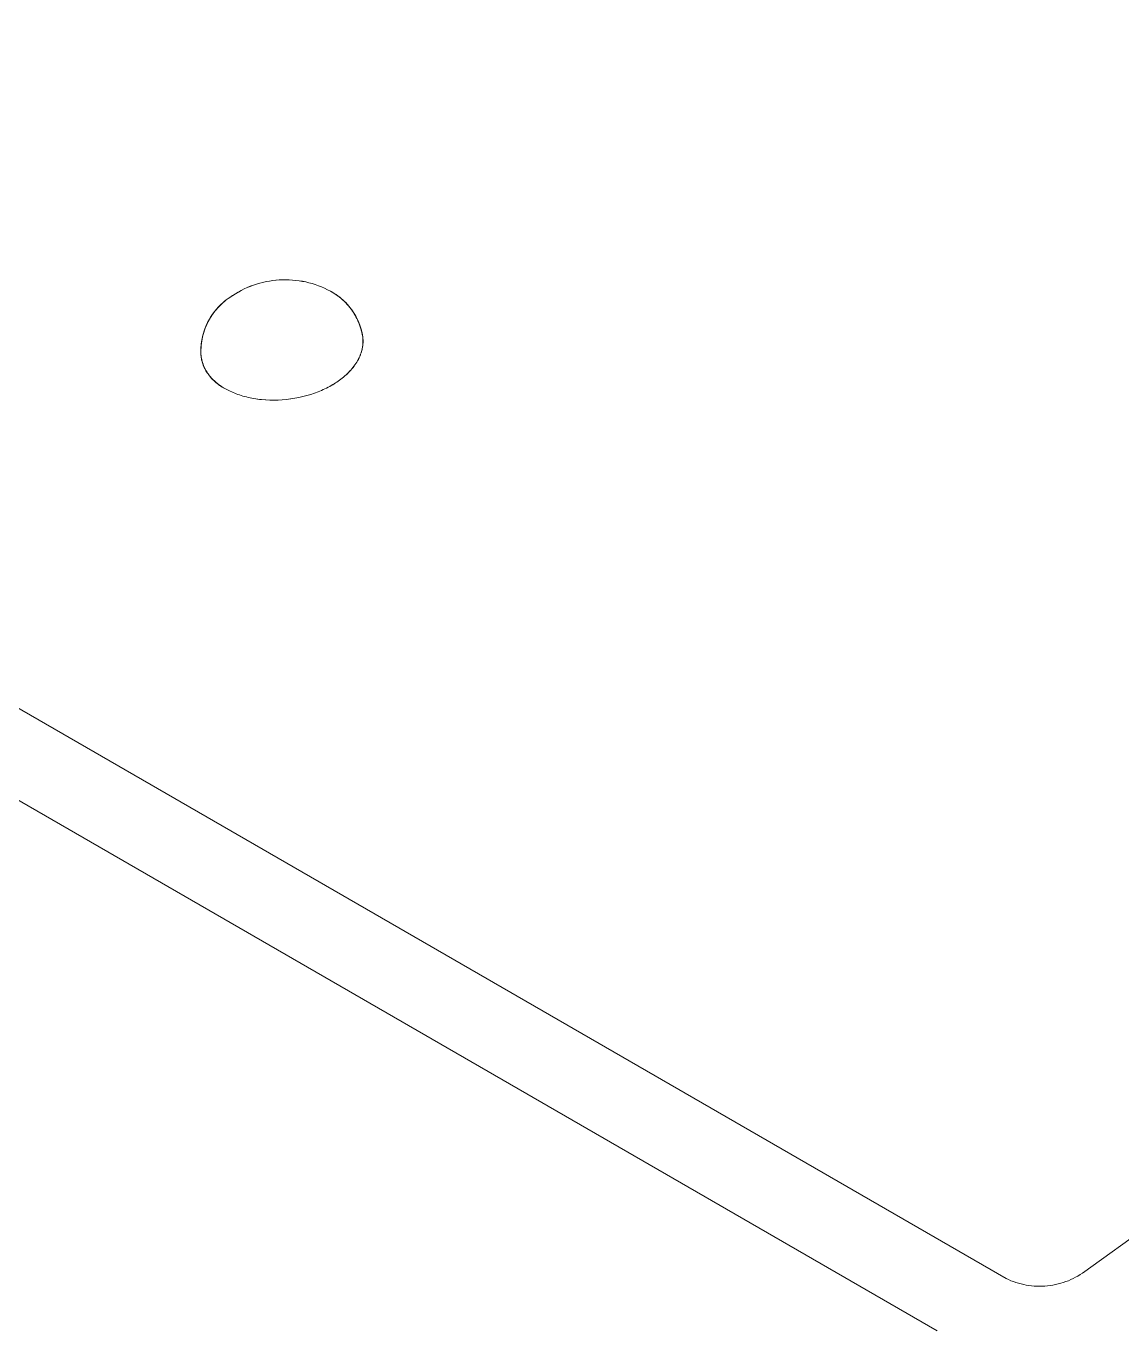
# Model space of a CAD drawing. Header units: millimetres. Extents: x -75 to 3710, y -20 to 2482.
# Drawn here: x 3470.1 to 3549.9, y 860.6 to 955.5 of the extents above; entities that cross this region are included whole.
import ezdxf

# ---------------------------------------------------------------- set-up
doc = ezdxf.new("R2010")
doc.units = ezdxf.units.MM
doc.layers.add('ZANO_R', color=7, linetype='Continuous', lineweight=0)

msp = doc.modelspace()

# ---------------------------------------------------------------- linework, layer by layer
at = {"layer": 'ZANO_R'}
for p, q in [((2546.639, 1438.742), (3541.443, 864.391)), ((3374.371, 954.144), (3536.431, 860.578)), ((3485.766, 936.303), (3485.982, 936.41)), ((3485.766, 936.303), (3485.982, 936.41)), ((3485.766, 936.303), (3485.982, 936.41)), ((3485.766, 936.303), (3485.982, 936.41)), ((3485.77, 936.301), (3485.986, 936.409)), ((3485.77, 936.301), (3485.986, 936.409)), ((3485.982, 936.41), (3486.202, 936.51)), ((3485.982, 936.41), (3486.202, 936.51)), ((3485.982, 936.41), (3486.202, 936.51)), ((3485.982, 936.41), (3486.202, 936.51)), ((3485.986, 936.409), (3486.206, 936.509)), ((3485.986, 936.409), (3486.206, 936.509)), ((3486.202, 936.51), (3486.425, 936.602)), ((3486.202, 936.51), (3486.425, 936.602)), ((3486.202, 936.51), (3486.425, 936.602)), ((3486.202, 936.51), (3486.425, 936.602)), ((3486.206, 936.509), (3486.429, 936.601)), ((3486.206, 936.509), (3486.429, 936.601)), ((3486.425, 936.602), (3486.651, 936.686)), ((3486.425, 936.602), (3486.651, 936.686)), ((3486.425, 936.602), (3486.651, 936.686)), ((3486.425, 936.602), (3486.651, 936.686)), ((3486.429, 936.601), (3486.656, 936.685)), ((3486.429, 936.601), (3486.656, 936.685)), ((3486.651, 936.686), (3486.88, 936.763)), ((3486.651, 936.686), (3486.88, 936.763)), ((3486.651, 936.686), (3486.88, 936.763)), ((3486.651, 936.686), (3486.88, 936.763)), ((3486.656, 936.685), (3486.885, 936.761)), ((3486.656, 936.685), (3486.885, 936.761)), ((3486.88, 936.763), (3487.112, 936.831)), ((3486.88, 936.763), (3487.112, 936.831)), ((3486.88, 936.763), (3487.112, 936.831)), ((3486.88, 936.763), (3487.112, 936.831)), ((3486.885, 936.761), (3487.116, 936.83)), ((3486.885, 936.761), (3487.116, 936.83)), ((3487.112, 936.831), (3487.346, 936.891)), ((3487.112, 936.831), (3487.346, 936.891)), ((3487.112, 936.831), (3487.346, 936.891)), ((3487.112, 936.831), (3487.346, 936.891)), ((3487.116, 936.83), (3487.35, 936.89)), ((3487.116, 936.83), (3487.35, 936.89)), ((3487.346, 936.891), (3487.581, 936.943)), ((3487.346, 936.891), (3487.581, 936.943)), ((3487.346, 936.891), (3487.581, 936.943)), ((3487.346, 936.891), (3487.581, 936.943)), ((3487.35, 936.89), (3487.586, 936.942)), ((3487.35, 936.89), (3487.586, 936.942)), ((3487.581, 936.943), (3487.819, 936.987)), ((3487.581, 936.943), (3487.819, 936.987)), ((3487.581, 936.943), (3487.819, 936.987)), ((3487.581, 936.943), (3487.819, 936.987)), ((3487.586, 936.942), (3487.823, 936.986)), ((3487.586, 936.942), (3487.823, 936.986)), ((3487.819, 936.987), (3488.058, 937.023)), ((3487.819, 936.987), (3488.058, 937.023)), ((3487.819, 936.987), (3488.058, 937.023)), ((3487.819, 936.987), (3488.058, 937.023)), ((3487.823, 936.986), (3488.062, 937.021)), ((3487.823, 936.986), (3488.062, 937.021)), ((3488.058, 937.023), (3488.298, 937.05)), ((3488.058, 937.023), (3488.298, 937.05)), ((3488.058, 937.023), (3488.298, 937.05)), ((3488.058, 937.023), (3488.298, 937.05)), ((3488.062, 937.021), (3488.302, 937.049)), ((3488.062, 937.021), (3488.302, 937.049)), ((3488.298, 937.05), (3488.538, 937.069)), ((3488.298, 937.05), (3488.538, 937.069)), ((3488.298, 937.05), (3488.538, 937.069)), ((3488.298, 937.05), (3488.538, 937.069)), ((3488.302, 937.049), (3488.543, 937.068)), ((3488.302, 937.049), (3488.543, 937.068)), ((3488.538, 937.069), (3488.779, 937.079)), ((3488.538, 937.069), (3488.779, 937.079)), ((3488.538, 937.069), (3488.779, 937.079)), ((3488.538, 937.069), (3488.779, 937.079)), ((3488.543, 937.068), (3488.784, 937.078)), ((3488.543, 937.068), (3488.784, 937.078)), ((3488.779, 937.079), (3489.021, 937.082)), ((3488.779, 937.079), (3489.021, 937.082)), ((3488.779, 937.079), (3489.021, 937.082)), ((3488.779, 937.079), (3489.021, 937.082)), ((3488.784, 937.078), (3489.025, 937.08)), ((3488.784, 937.078), (3489.025, 937.08)), ((3489.021, 937.082), (3489.262, 937.075)), ((3489.021, 937.082), (3489.262, 937.075)), ((3489.021, 937.082), (3489.262, 937.075)), ((3489.021, 937.082), (3489.262, 937.075)), ((3489.025, 937.08), (3489.267, 937.074)), ((3489.025, 937.08), (3489.267, 937.074)), ((3489.262, 937.075), (3489.503, 937.061)), ((3489.262, 937.075), (3489.503, 937.061)), ((3489.262, 937.075), (3489.503, 937.061)), ((3489.262, 937.075), (3489.503, 937.061)), ((3489.267, 937.074), (3489.508, 937.059)), ((3489.267, 937.074), (3489.508, 937.059)), ((3489.503, 937.061), (3489.743, 937.037)), ((3489.503, 937.061), (3489.743, 937.037)), ((3489.503, 937.061), (3489.743, 937.037)), ((3489.503, 937.061), (3489.743, 937.037)), ((3489.508, 937.059), (3489.748, 937.036)), ((3489.508, 937.059), (3489.748, 937.036)), ((3489.743, 937.037), (3489.983, 937.006)), ((3489.743, 937.037), (3489.983, 937.006)), ((3489.743, 937.037), (3489.983, 937.006)), ((3489.743, 937.037), (3489.983, 937.006)), ((3489.748, 937.036), (3489.987, 937.005)), ((3489.748, 937.036), (3489.987, 937.005)), ((3489.983, 937.006), (3490.221, 936.966)), ((3489.983, 937.006), (3490.221, 936.966)), ((3489.983, 937.006), (3490.221, 936.966)), ((3489.983, 937.006), (3490.221, 936.966)), ((3489.987, 937.005), (3490.225, 936.965)), ((3489.987, 937.005), (3490.225, 936.965)), ((3490.221, 936.966), (3490.458, 936.918)), ((3490.221, 936.966), (3490.458, 936.918)), ((3490.221, 936.966), (3490.458, 936.918)), ((3490.221, 936.966), (3490.458, 936.918)), ((3490.225, 936.965), (3490.462, 936.917)), ((3490.225, 936.965), (3490.462, 936.917)), ((3490.458, 936.918), (3490.692, 936.862)), ((3490.458, 936.918), (3490.692, 936.862)), ((3490.458, 936.918), (3490.692, 936.862)), ((3490.458, 936.918), (3490.692, 936.862)), ((3490.462, 936.917), (3490.697, 936.861)), ((3490.462, 936.917), (3490.697, 936.861)), ((3490.692, 936.862), (3490.925, 936.798)), ((3490.692, 936.862), (3490.925, 936.798)), ((3490.692, 936.862), (3490.925, 936.798)), ((3490.692, 936.862), (3490.925, 936.798)), ((3490.697, 936.861), (3490.93, 936.797)), ((3490.697, 936.861), (3490.93, 936.797)), ((3490.925, 936.798), (3491.155, 936.726)), ((3490.925, 936.798), (3491.155, 936.726)), ((3490.925, 936.798), (3491.155, 936.726)), ((3490.925, 936.798), (3491.155, 936.726)), ((3490.93, 936.797), (3491.16, 936.724)), ((3490.93, 936.797), (3491.16, 936.724)), ((3491.155, 936.726), (3491.383, 936.645)), ((3491.155, 936.726), (3491.383, 936.645)), ((3491.155, 936.726), (3491.383, 936.645)), ((3491.155, 936.726), (3491.383, 936.645)), ((3491.16, 936.724), (3491.388, 936.644)), ((3491.16, 936.724), (3491.388, 936.644)), ((3491.383, 936.645), (3491.608, 936.557)), ((3491.383, 936.645), (3491.608, 936.557)), ((3491.383, 936.645), (3491.608, 936.557)), ((3491.383, 936.645), (3491.608, 936.557)), ((3491.388, 936.644), (3491.612, 936.556)), ((3491.388, 936.644), (3491.612, 936.556)), ((3491.608, 936.557), (3491.829, 936.461)), ((3491.608, 936.557), (3491.829, 936.461)), ((3491.608, 936.557), (3491.829, 936.461)), ((3491.608, 936.557), (3491.829, 936.461)), ((3491.612, 936.556), (3491.834, 936.46)), ((3491.612, 936.556), (3491.834, 936.46)), ((3491.829, 936.461), (3492.047, 936.357)), ((3491.829, 936.461), (3492.047, 936.357)), ((3491.829, 936.461), (3492.047, 936.357)), ((3491.829, 936.461), (3492.047, 936.357)), ((3491.834, 936.46), (3492.052, 936.356)), ((3491.834, 936.46), (3492.052, 936.356)), ((3492.047, 936.357), (3492.262, 936.246)), ((3492.047, 936.357), (3492.262, 936.246)), ((3492.047, 936.357), (3492.262, 936.246)), ((3492.047, 936.357), (3492.262, 936.246)), ((3492.052, 936.356), (3492.266, 936.245)), ((3492.052, 936.356), (3492.266, 936.245)), ((3484.297, 935.286), (3484.419, 935.398)), ((3484.302, 935.285), (3484.423, 935.396)), ((3484.306, 935.296), (3484.426, 935.405)), ((3484.306, 935.296), (3484.426, 935.405)), ((3484.311, 935.299), (3484.43, 935.408)), ((3484.311, 935.294), (3484.431, 935.404)), ((3484.419, 935.398), (3484.544, 935.505)), ((3484.423, 935.396), (3484.549, 935.504)), ((3484.426, 935.405), (3484.55, 935.51)), ((3484.426, 935.405), (3484.55, 935.51)), ((3484.43, 935.408), (3484.553, 935.512)), ((3484.431, 935.404), (3484.555, 935.509)), ((3484.544, 935.505), (3484.674, 935.608)), ((3484.549, 935.504), (3484.678, 935.607)), ((3484.55, 935.51), (3484.678, 935.611)), ((3484.55, 935.51), (3484.678, 935.611)), ((3484.553, 935.512), (3484.679, 935.613)), ((3484.555, 935.509), (3484.682, 935.61)), ((3484.674, 935.608), (3484.806, 935.706)), ((3484.678, 935.611), (3484.808, 935.708)), ((3484.678, 935.611), (3484.808, 935.708)), ((3484.678, 935.607), (3484.811, 935.705)), ((3484.679, 935.613), (3484.809, 935.709)), ((3484.682, 935.61), (3484.813, 935.707)), ((3484.806, 935.706), (3484.942, 935.8)), ((3484.808, 935.708), (3484.942, 935.8)), ((3484.808, 935.708), (3484.942, 935.8)), ((3484.809, 935.709), (3484.942, 935.8)), ((3484.811, 935.705), (3484.947, 935.799)), ((3484.813, 935.707), (3484.947, 935.799)), ((3484.942, 935.8), (3485.141, 935.936)), ((3484.942, 935.8), (3485.141, 935.936)), ((3484.942, 935.8), (3485.141, 935.936)), ((3484.942, 935.8), (3485.141, 935.936)), ((3484.947, 935.799), (3485.146, 935.935)), ((3484.947, 935.799), (3485.146, 935.935)), ((3485.141, 935.936), (3485.345, 936.066)), ((3485.141, 935.936), (3485.345, 936.066)), ((3485.141, 935.936), (3485.345, 936.066)), ((3485.141, 935.936), (3485.345, 936.066)), ((3485.146, 935.935), (3485.35, 936.064)), ((3485.146, 935.935), (3485.35, 936.064)), ((3485.345, 936.066), (3485.553, 936.188)), ((3485.345, 936.066), (3485.553, 936.188)), ((3485.345, 936.066), (3485.553, 936.188)), ((3485.345, 936.066), (3485.553, 936.188)), ((3485.35, 936.064), (3485.558, 936.186)), ((3485.35, 936.064), (3485.558, 936.186)), ((3485.553, 936.188), (3485.766, 936.303)), ((3485.553, 936.188), (3485.766, 936.303)), ((3485.553, 936.188), (3485.766, 936.303)), ((3485.553, 936.188), (3485.766, 936.303)), ((3485.558, 936.186), (3485.77, 936.301)), ((3485.558, 936.186), (3485.77, 936.301)), ((3492.262, 936.246), (3492.399, 936.17)), ((3492.262, 936.246), (3492.397, 936.171)), ((3492.262, 936.246), (3492.399, 936.17)), ((3492.262, 936.246), (3492.399, 936.17)), ((3492.266, 936.245), (3492.404, 936.169)), ((3492.266, 936.245), (3492.401, 936.17)), ((3492.397, 936.171), (3492.53, 936.091)), ((3492.399, 936.17), (3492.534, 936.089)), ((3492.399, 936.17), (3492.534, 936.089)), ((3492.399, 936.17), (3492.533, 936.089)), ((3492.401, 936.17), (3492.534, 936.09)), ((3492.404, 936.169), (3492.538, 936.087)), ((3492.53, 936.091), (3492.659, 936.007)), ((3492.533, 936.089), (3492.664, 936.004)), ((3492.534, 936.09), (3492.664, 936.005)), ((3492.534, 936.089), (3492.666, 936.003)), ((3492.534, 936.089), (3492.665, 936.003)), ((3492.538, 936.087), (3492.67, 936.002)), ((3492.659, 936.007), (3492.786, 935.918)), ((3492.664, 936.005), (3492.791, 935.917)), ((3492.664, 936.004), (3492.792, 935.914)), ((3492.665, 936.003), (3492.794, 935.912)), ((3492.666, 936.003), (3492.794, 935.913)), ((3492.67, 936.002), (3492.799, 935.911)), ((3492.786, 935.918), (3492.91, 935.825)), ((3492.791, 935.917), (3492.914, 935.824)), ((3492.792, 935.914), (3492.917, 935.819)), ((3492.794, 935.913), (3492.92, 935.818)), ((3492.794, 935.912), (3492.92, 935.818)), ((3492.799, 935.911), (3492.924, 935.817)), ((3492.91, 935.825), (3493.03, 935.728)), ((3492.914, 935.824), (3493.035, 935.726)), ((3492.917, 935.819), (3493.039, 935.721)), ((3492.92, 935.818), (3493.042, 935.719)), ((3492.92, 935.818), (3493.042, 935.719)), ((3492.924, 935.817), (3493.046, 935.718)), ((3493.03, 935.728), (3493.147, 935.627)), ((3493.035, 935.726), (3493.152, 935.625)), ((3493.039, 935.721), (3493.157, 935.618)), ((3493.042, 935.719), (3493.16, 935.616)), ((3493.042, 935.719), (3493.16, 935.616)), ((3493.046, 935.718), (3493.165, 935.614)), ((3493.147, 935.627), (3493.261, 935.521)), ((3493.152, 935.625), (3493.265, 935.52)), ((3493.157, 935.618), (3493.272, 935.511)), ((3493.16, 935.616), (3493.275, 935.509)), ((3493.16, 935.616), (3493.275, 935.508)), ((3493.165, 935.614), (3493.28, 935.507)), ((3493.261, 935.521), (3493.371, 935.413)), ((3493.265, 935.52), (3493.375, 935.411)), ((3493.272, 935.511), (3493.383, 935.401)), ((3493.275, 935.509), (3493.387, 935.397)), ((3493.275, 935.508), (3493.386, 935.397)), ((3493.28, 935.507), (3493.391, 935.396)), ((3493.371, 935.413), (3493.477, 935.3)), ((3493.375, 935.411), (3493.482, 935.299)), ((3493.383, 935.401), (3493.49, 935.286)), ((3493.386, 935.397), (3493.494, 935.282)), ((3493.387, 935.397), (3493.494, 935.283)), ((3493.391, 935.396), (3493.498, 935.281)), ((3483.565, 934.396), (3483.656, 934.533)), ((3483.569, 934.394), (3483.66, 934.532)), ((3483.581, 934.423), (3483.672, 934.558)), ((3483.581, 934.423), (3483.672, 934.558)), ((3483.586, 934.422), (3483.676, 934.557)), ((3483.589, 934.434), (3483.679, 934.568)), ((3483.656, 934.533), (3483.752, 934.668)), ((3483.66, 934.532), (3483.756, 934.667)), ((3483.672, 934.558), (3483.767, 934.69)), ((3483.672, 934.558), (3483.767, 934.69)), ((3483.676, 934.557), (3483.771, 934.689)), ((3483.679, 934.568), (3483.773, 934.698)), ((3483.752, 934.668), (3483.852, 934.799)), ((3483.756, 934.667), (3483.856, 934.798)), ((3483.767, 934.69), (3483.866, 934.819)), ((3483.767, 934.69), (3483.866, 934.819)), ((3483.771, 934.689), (3483.87, 934.817)), ((3483.773, 934.698), (3483.872, 934.826)), ((3483.852, 934.799), (3483.957, 934.927)), ((3483.856, 934.798), (3483.961, 934.925)), ((3483.866, 934.819), (3483.97, 934.943)), ((3483.866, 934.819), (3483.97, 934.943)), ((3483.87, 934.817), (3483.974, 934.942)), ((3483.872, 934.826), (3483.976, 934.95)), ((3483.957, 934.927), (3484.066, 935.05)), ((3483.961, 934.925), (3484.071, 935.049)), ((3483.97, 934.943), (3484.078, 935.065)), ((3483.97, 934.943), (3484.078, 935.065)), ((3483.974, 934.942), (3484.082, 935.063)), ((3483.976, 934.95), (3484.083, 935.07)), ((3484.066, 935.05), (3484.18, 935.17)), ((3484.071, 935.049), (3484.184, 935.169)), ((3484.078, 935.065), (3484.19, 935.182)), ((3484.078, 935.065), (3484.19, 935.182)), ((3484.082, 935.063), (3484.195, 935.181)), ((3484.083, 935.07), (3484.195, 935.187)), ((3484.18, 935.17), (3484.297, 935.286)), ((3484.184, 935.169), (3484.302, 935.285)), ((3484.19, 935.182), (3484.306, 935.296)), ((3484.19, 935.182), (3484.306, 935.296)), ((3484.195, 935.187), (3484.311, 935.299)), ((3484.195, 935.181), (3484.311, 935.294)), ((3493.477, 935.3), (3493.579, 935.184)), ((3493.482, 935.299), (3493.584, 935.182)), ((3493.49, 935.286), (3493.593, 935.169)), ((3493.494, 935.283), (3493.597, 935.164)), ((3493.494, 935.282), (3493.597, 935.164)), ((3493.498, 935.281), (3493.602, 935.163)), ((3493.579, 935.184), (3493.678, 935.064)), ((3493.584, 935.182), (3493.682, 935.063)), ((3493.593, 935.169), (3493.691, 935.047)), ((3493.597, 935.164), (3493.696, 935.042)), ((3493.597, 935.164), (3493.696, 935.042)), ((3493.602, 935.163), (3493.701, 935.041)), ((3493.678, 935.064), (3493.772, 934.941)), ((3493.682, 935.063), (3493.776, 934.94)), ((3493.691, 935.047), (3493.786, 934.922)), ((3493.696, 935.042), (3493.791, 934.916)), ((3493.696, 935.042), (3493.791, 934.916)), ((3493.701, 935.041), (3493.795, 934.915)), ((3493.772, 934.941), (3493.862, 934.815)), ((3493.776, 934.94), (3493.866, 934.814)), ((3493.786, 934.922), (3493.876, 934.794)), ((3493.791, 934.916), (3493.881, 934.788)), ((3493.791, 934.916), (3493.881, 934.788)), ((3493.795, 934.915), (3493.886, 934.786)), ((3493.862, 934.815), (3493.947, 934.686)), ((3493.866, 934.814), (3493.952, 934.685)), ((3493.876, 934.794), (3493.962, 934.663)), ((3493.881, 934.788), (3493.967, 934.656)), ((3493.881, 934.788), (3493.967, 934.656)), ((3493.886, 934.786), (3493.972, 934.655)), ((3493.947, 934.686), (3494.029, 934.555)), ((3493.952, 934.685), (3494.033, 934.553)), ((3493.962, 934.663), (3494.043, 934.529)), ((3493.967, 934.656), (3494.048, 934.522)), ((3493.967, 934.656), (3494.048, 934.521)), ((3493.972, 934.655), (3494.053, 934.52)), ((3494.029, 934.555), (3494.105, 934.42)), ((3494.033, 934.553), (3494.11, 934.419)), ((3494.043, 934.529), (3494.12, 934.393)), ((3494.048, 934.522), (3494.125, 934.384)), ((3494.048, 934.521), (3494.125, 934.384)), ((3494.053, 934.52), (3494.129, 934.383)), ((3483.069, 933.355), (3483.124, 933.511)), ((3483.073, 933.354), (3483.128, 933.509)), ((3483.085, 933.403), (3483.141, 933.556)), ((3483.085, 933.403), (3483.141, 933.556)), ((3483.089, 933.402), (3483.145, 933.554)), ((3483.092, 933.422), (3483.148, 933.574)), ((3483.124, 933.511), (3483.185, 933.664)), ((3483.128, 933.509), (3483.189, 933.663)), ((3483.141, 933.556), (3483.201, 933.706)), ((3483.141, 933.556), (3483.201, 933.706)), ((3483.145, 933.554), (3483.206, 933.705)), ((3483.148, 933.574), (3483.209, 933.723)), ((3483.185, 933.664), (3483.25, 933.816)), ((3483.189, 933.663), (3483.255, 933.814)), ((3483.201, 933.706), (3483.267, 933.855)), ((3483.201, 933.706), (3483.267, 933.855)), ((3483.206, 933.705), (3483.272, 933.853)), ((3483.209, 933.723), (3483.275, 933.87)), ((3483.25, 933.816), (3483.321, 933.965)), ((3483.255, 933.814), (3483.326, 933.963)), ((3483.267, 933.855), (3483.338, 934.001)), ((3483.267, 933.855), (3483.338, 934.001)), ((3483.272, 933.853), (3483.343, 934)), ((3483.275, 933.87), (3483.346, 934.015)), ((3483.321, 933.965), (3483.397, 934.111)), ((3483.326, 933.963), (3483.402, 934.11)), ((3483.338, 934.001), (3483.414, 934.144)), ((3483.338, 934.001), (3483.414, 934.144)), ((3483.343, 934), (3483.419, 934.143)), ((3483.346, 934.015), (3483.422, 934.157)), ((3483.397, 934.111), (3483.479, 934.255)), ((3483.402, 934.11), (3483.483, 934.254)), ((3483.414, 934.144), (3483.495, 934.285)), ((3483.414, 934.144), (3483.495, 934.285)), ((3483.419, 934.143), (3483.5, 934.284)), ((3483.422, 934.157), (3483.503, 934.297)), ((3483.479, 934.255), (3483.565, 934.396)), ((3483.483, 934.254), (3483.569, 934.394)), ((3483.495, 934.285), (3483.581, 934.423)), ((3483.495, 934.285), (3483.581, 934.423)), ((3483.5, 934.284), (3483.586, 934.422)), ((3483.503, 934.297), (3483.589, 934.434)), ((3494.105, 934.42), (3494.177, 934.283)), ((3494.11, 934.419), (3494.182, 934.282)), ((3494.12, 934.393), (3494.192, 934.254)), ((3494.125, 934.384), (3494.197, 934.244)), ((3494.125, 934.384), (3494.196, 934.244)), ((3494.129, 934.383), (3494.201, 934.243)), ((3494.177, 934.283), (3494.245, 934.144)), ((3494.182, 934.282), (3494.249, 934.142)), ((3494.192, 934.254), (3494.259, 934.112)), ((3494.196, 934.244), (3494.263, 934.102)), ((3494.197, 934.244), (3494.264, 934.102)), ((3494.201, 934.243), (3494.268, 934.101)), ((3494.245, 934.144), (3494.307, 934.002)), ((3494.249, 934.142), (3494.311, 934.001)), ((3494.259, 934.112), (3494.321, 933.968)), ((3494.263, 934.102), (3494.325, 933.957)), ((3494.264, 934.102), (3494.325, 933.957)), ((3494.268, 934.101), (3494.33, 933.956)), ((3494.307, 934.002), (3494.365, 933.858)), ((3494.311, 934.001), (3494.369, 933.857)), ((3494.321, 933.968), (3494.378, 933.822)), ((3494.325, 933.957), (3494.382, 933.811)), ((3494.325, 933.957), (3494.382, 933.811)), ((3494.33, 933.956), (3494.387, 933.81)), ((3494.365, 933.858), (3494.417, 933.713)), ((3494.369, 933.857), (3494.422, 933.712)), ((3494.378, 933.822), (3494.43, 933.675)), ((3494.382, 933.811), (3494.434, 933.662)), ((3494.382, 933.811), (3494.434, 933.662)), ((3494.387, 933.81), (3494.438, 933.661)), ((3494.417, 933.713), (3494.465, 933.566)), ((3494.422, 933.712), (3494.47, 933.564)), ((3494.43, 933.675), (3494.477, 933.525)), ((3494.434, 933.662), (3494.48, 933.512)), ((3494.434, 933.662), (3494.48, 933.512)), ((3494.438, 933.661), (3494.485, 933.511)), ((3494.465, 933.566), (3494.508, 933.417)), ((3494.47, 933.564), (3494.512, 933.416)), ((3494.477, 933.525), (3494.518, 933.374)), ((3494.48, 933.512), (3494.522, 933.361)), ((3494.48, 933.512), (3494.522, 933.361)), ((3494.485, 933.511), (3494.526, 933.359)), ((3482.855, 932.389), (3482.877, 932.553)), ((3482.86, 932.388), (3482.881, 932.552)), ((3482.864, 932.455), (3482.888, 932.616)), ((3482.864, 932.455), (3482.888, 932.616)), ((3482.867, 932.482), (3482.891, 932.642)), ((3482.869, 932.454), (3482.892, 932.615)), ((3482.877, 932.553), (3482.904, 932.716)), ((3482.881, 932.552), (3482.908, 932.715)), ((3482.888, 932.616), (3482.916, 932.776)), ((3482.888, 932.616), (3482.916, 932.776)), ((3482.891, 932.642), (3482.921, 932.8)), ((3482.892, 932.615), (3482.921, 932.775)), ((3482.904, 932.716), (3482.937, 932.878)), ((3482.908, 932.715), (3482.941, 932.876)), ((3482.916, 932.776), (3482.95, 932.935)), ((3482.916, 932.776), (3482.95, 932.935)), ((3482.921, 932.8), (3482.956, 932.958)), ((3482.921, 932.775), (3482.955, 932.933)), ((3482.937, 932.878), (3482.975, 933.038)), ((3482.941, 932.876), (3482.98, 933.037)), ((3482.95, 932.935), (3482.99, 933.092)), ((3482.95, 932.935), (3482.99, 933.092)), ((3482.955, 932.933), (3482.994, 933.091)), ((3482.956, 932.958), (3482.996, 933.114)), ((3482.975, 933.038), (3483.019, 933.197)), ((3482.98, 933.037), (3483.024, 933.196)), ((3482.99, 933.092), (3483.035, 933.248)), ((3482.99, 933.092), (3483.035, 933.248)), ((3482.994, 933.091), (3483.039, 933.247)), ((3482.996, 933.114), (3483.041, 933.269)), ((3483.019, 933.197), (3483.069, 933.355)), ((3483.024, 933.196), (3483.073, 933.354)), ((3483.035, 933.248), (3483.085, 933.403)), ((3483.035, 933.248), (3483.085, 933.403)), ((3483.039, 933.247), (3483.089, 933.402)), ((3483.041, 933.269), (3483.092, 933.422)), ((3494.508, 933.417), (3494.546, 933.267)), ((3494.512, 933.416), (3494.55, 933.266)), ((3494.518, 933.374), (3494.555, 933.222)), ((3494.522, 933.361), (3494.558, 933.208)), ((3494.522, 933.361), (3494.558, 933.208)), ((3494.526, 933.359), (3494.562, 933.206)), ((3494.546, 933.267), (3494.578, 933.116)), ((3494.55, 933.266), (3494.582, 933.114)), ((3494.555, 933.222), (3494.586, 933.068)), ((3494.558, 933.208), (3494.588, 933.053)), ((3494.558, 933.208), (3494.588, 933.053)), ((3494.562, 933.206), (3494.593, 933.052)), ((3494.578, 933.116), (3494.605, 932.963)), ((3494.582, 933.114), (3494.61, 932.962)), ((3494.586, 933.068), (3494.612, 932.914)), ((3494.588, 933.053), (3494.614, 932.898)), ((3494.588, 933.053), (3494.614, 932.898)), ((3494.593, 933.052), (3494.618, 932.897)), ((3494.62, 932.845), (3494.614, 932.898)), ((3494.614, 932.898), (3494.62, 932.845)), ((3494.624, 932.843), (3494.618, 932.897)), ((3494.624, 932.791), (3494.62, 932.845)), ((3494.62, 932.845), (3494.624, 932.791)), ((3494.629, 932.789), (3494.624, 932.843)), ((3494.628, 932.737), (3494.624, 932.791)), ((3494.624, 932.791), (3494.628, 932.737)), ((3494.63, 932.683), (3494.628, 932.737)), ((3494.628, 932.737), (3494.63, 932.683)), ((3494.632, 932.735), (3494.629, 932.789)), ((3494.631, 932.629), (3494.63, 932.683)), ((3494.63, 932.683), (3494.631, 932.629)), ((3494.63, 932.52), (3494.631, 932.574)), ((3494.631, 932.574), (3494.63, 932.52)), ((3494.631, 932.574), (3494.631, 932.629)), ((3494.631, 932.629), (3494.631, 932.574)), ((3494.635, 932.681), (3494.632, 932.735)), ((3494.636, 932.627), (3494.635, 932.681)), ((3494.635, 932.519), (3494.636, 932.573)), ((3494.636, 932.573), (3494.636, 932.627)), ((3482.825, 931.895), (3482.83, 932.06)), ((3482.827, 931.73), (3482.825, 931.895)), ((3482.827, 931.838), (3482.829, 932)), ((3482.83, 931.677), (3482.827, 931.838)), ((3482.834, 931.565), (3482.827, 931.73)), ((3482.828, 931.807), (3482.829, 931.969)), ((3482.828, 931.807), (3482.829, 931.969)), ((3482.833, 931.644), (3482.828, 931.807)), ((3482.833, 931.644), (3482.828, 931.807)), ((3482.829, 932), (3482.836, 932.161)), ((3482.829, 931.969), (3482.835, 932.132)), ((3482.829, 931.969), (3482.835, 932.132)), ((3482.83, 932.06), (3482.84, 932.225)), ((3482.83, 931.894), (3482.834, 932.059)), ((3482.831, 931.729), (3482.83, 931.894)), ((3482.839, 931.516), (3482.83, 931.677)), ((3482.838, 931.564), (3482.831, 931.729)), ((3482.832, 931.806), (3482.833, 931.968)), ((3482.837, 931.643), (3482.832, 931.806)), ((3482.833, 931.968), (3482.839, 932.13)), ((3482.843, 931.482), (3482.833, 931.644)), ((3482.843, 931.482), (3482.833, 931.644)), ((3482.834, 932.059), (3482.844, 932.224)), ((3482.835, 932.132), (3482.847, 932.294)), ((3482.835, 932.132), (3482.847, 932.294)), ((3482.836, 932.161), (3482.849, 932.322)), ((3482.847, 931.481), (3482.837, 931.643)), ((3482.839, 932.13), (3482.851, 932.292)), ((3482.84, 932.225), (3482.855, 932.389)), ((3482.844, 932.224), (3482.86, 932.388)), ((3482.847, 932.294), (3482.864, 932.455)), ((3482.847, 932.294), (3482.864, 932.455)), ((3482.849, 932.322), (3482.867, 932.482)), ((3482.851, 932.292), (3482.869, 932.454)), ((3494.413, 931.548), (3494.435, 931.601)), ((3494.435, 931.601), (3494.413, 931.548)), ((3494.418, 931.547), (3494.439, 931.599)), ((3494.435, 931.601), (3494.455, 931.654)), ((3494.455, 931.654), (3494.435, 931.601)), ((3494.439, 931.599), (3494.459, 931.653)), ((3494.455, 931.654), (3494.474, 931.707)), ((3494.474, 931.707), (3494.455, 931.654)), ((3494.459, 931.653), (3494.479, 931.706)), ((3494.474, 931.707), (3494.493, 931.761)), ((3494.493, 931.761), (3494.474, 931.707)), ((3494.479, 931.706), (3494.497, 931.759)), ((3494.493, 931.761), (3494.51, 931.814)), ((3494.51, 931.814), (3494.493, 931.761)), ((3494.497, 931.759), (3494.514, 931.813)), ((3494.51, 931.814), (3494.526, 931.868)), ((3494.526, 931.868), (3494.51, 931.814)), ((3494.514, 931.813), (3494.53, 931.867)), ((3494.526, 931.868), (3494.541, 931.922)), ((3494.541, 931.922), (3494.526, 931.868)), ((3494.53, 931.867), (3494.545, 931.921)), ((3494.541, 931.922), (3494.555, 931.976)), ((3494.555, 931.976), (3494.541, 931.922)), ((3494.545, 931.921), (3494.559, 931.975)), ((3494.555, 931.976), (3494.567, 932.03)), ((3494.567, 932.03), (3494.555, 931.976)), ((3494.559, 931.975), (3494.572, 932.029)), ((3494.567, 932.03), (3494.579, 932.085)), ((3494.579, 932.085), (3494.567, 932.03)), ((3494.572, 932.029), (3494.583, 932.083)), ((3494.579, 932.085), (3494.589, 932.139)), ((3494.589, 932.139), (3494.579, 932.085)), ((3494.583, 932.083), (3494.594, 932.138)), ((3494.589, 932.139), (3494.599, 932.193)), ((3494.599, 932.193), (3494.589, 932.139)), ((3494.594, 932.138), (3494.603, 932.192)), ((3494.599, 932.193), (3494.607, 932.248)), ((3494.607, 932.248), (3494.599, 932.193)), ((3494.603, 932.192), (3494.611, 932.246)), ((3494.607, 932.248), (3494.614, 932.302)), ((3494.614, 932.302), (3494.607, 932.248)), ((3494.611, 932.246), (3494.618, 932.301)), ((3494.614, 932.302), (3494.62, 932.357)), ((3494.62, 932.357), (3494.614, 932.302)), ((3494.618, 932.301), (3494.624, 932.355)), ((3494.62, 932.357), (3494.624, 932.411)), ((3494.624, 932.411), (3494.62, 932.357)), ((3494.624, 932.411), (3494.628, 932.466)), ((3494.628, 932.466), (3494.624, 932.411)), ((3494.624, 932.355), (3494.629, 932.41)), ((3494.628, 932.466), (3494.63, 932.52)), ((3494.63, 932.52), (3494.628, 932.466)), ((3494.629, 932.41), (3494.632, 932.464)), ((3494.632, 932.464), (3494.635, 932.519)), ((3482.843, 931.482), (3482.849, 931.438)), ((3482.849, 931.438), (3482.843, 931.482)), ((3482.847, 931.481), (3482.869, 931.372)), ((3482.849, 931.438), (3482.855, 931.393)), ((3482.855, 931.393), (3482.849, 931.438)), ((3482.855, 931.393), (3482.863, 931.348)), ((3482.863, 931.348), (3482.855, 931.393)), ((3482.863, 931.348), (3482.871, 931.304)), ((3482.871, 931.304), (3482.863, 931.348)), ((3482.869, 931.372), (3482.893, 931.264)), ((3482.871, 931.304), (3482.88, 931.26)), ((3482.88, 931.26), (3482.871, 931.304)), ((3482.88, 931.26), (3482.89, 931.216)), ((3482.89, 931.216), (3482.88, 931.26)), ((3482.89, 931.216), (3482.901, 931.172)), ((3482.901, 931.172), (3482.89, 931.216)), ((3482.893, 931.264), (3482.922, 931.157)), ((3482.901, 931.172), (3482.912, 931.128)), ((3482.912, 931.128), (3482.901, 931.172)), ((3482.912, 931.128), (3482.924, 931.085)), ((3482.924, 931.085), (3482.912, 931.128)), ((3482.922, 931.157), (3482.954, 931.05)), ((3482.924, 931.085), (3482.937, 931.041)), ((3482.937, 931.041), (3482.924, 931.085)), ((3482.937, 931.041), (3482.951, 930.998)), ((3482.951, 930.998), (3482.937, 931.041)), ((3482.951, 930.998), (3482.965, 930.955)), ((3482.965, 930.955), (3482.951, 930.998)), ((3482.954, 931.05), (3482.99, 930.945)), ((3482.965, 930.955), (3482.997, 930.87)), ((3482.997, 930.87), (3482.965, 930.955)), ((3482.99, 930.945), (3483.03, 930.842)), ((3482.997, 930.87), (3483.031, 930.786)), ((3483.031, 930.786), (3482.997, 930.87)), ((3483.03, 930.842), (3483.073, 930.739)), ((3483.031, 930.786), (3483.068, 930.703)), ((3483.068, 930.703), (3483.031, 930.786)), ((3483.068, 930.703), (3483.109, 930.621)), ((3483.109, 930.621), (3483.068, 930.703)), ((3483.073, 930.739), (3483.12, 930.639)), ((3483.12, 930.639), (3483.17, 930.54)), ((3493.824, 930.6), (3493.9, 930.693)), ((3493.9, 930.693), (3493.824, 930.6)), ((3493.828, 930.599), (3493.905, 930.692)), ((3493.9, 930.693), (3493.974, 930.789)), ((3493.974, 930.789), (3493.9, 930.693)), ((3493.905, 930.692), (3493.978, 930.787)), ((3493.974, 930.789), (3494.044, 930.885)), ((3494.044, 930.885), (3493.974, 930.789)), ((3493.978, 930.787), (3494.049, 930.884)), ((3494.044, 930.885), (3494.111, 930.984)), ((3494.111, 930.984), (3494.044, 930.885)), ((3494.049, 930.884), (3494.116, 930.982)), ((3494.111, 930.984), (3494.175, 931.084)), ((3494.175, 931.084), (3494.111, 930.984)), ((3494.116, 930.982), (3494.179, 931.082)), ((3494.175, 931.084), (3494.234, 931.185)), ((3494.234, 931.185), (3494.175, 931.084)), ((3494.179, 931.082), (3494.239, 931.183)), ((3494.234, 931.185), (3494.29, 931.287)), ((3494.29, 931.287), (3494.234, 931.185)), ((3494.239, 931.183), (3494.295, 931.286)), ((3494.29, 931.287), (3494.343, 931.391)), ((3494.343, 931.391), (3494.29, 931.287)), ((3494.295, 931.286), (3494.347, 931.389)), ((3494.343, 931.391), (3494.367, 931.443)), ((3494.367, 931.443), (3494.343, 931.391)), ((3494.347, 931.389), (3494.372, 931.441)), ((3494.367, 931.443), (3494.391, 931.495)), ((3494.391, 931.495), (3494.367, 931.443)), ((3494.372, 931.441), (3494.395, 931.494)), ((3494.391, 931.495), (3494.413, 931.548)), ((3494.413, 931.548), (3494.391, 931.495)), ((3494.395, 931.494), (3494.418, 931.547)), ((3483.109, 930.621), (3483.152, 930.54)), ((3483.152, 930.54), (3483.109, 930.621)), ((3483.152, 930.54), (3483.198, 930.46)), ((3483.198, 930.46), (3483.152, 930.54)), ((3483.17, 930.54), (3483.223, 930.442)), ((3483.198, 930.46), (3483.246, 930.381)), ((3483.246, 930.381), (3483.198, 930.46)), ((3483.223, 930.442), (3483.28, 930.347)), ((3483.246, 930.381), (3483.297, 930.304)), ((3483.297, 930.304), (3483.246, 930.381)), ((3483.28, 930.347), (3483.34, 930.254)), ((3483.297, 930.304), (3483.351, 930.228)), ((3483.351, 930.228), (3483.297, 930.304)), ((3483.34, 930.254), (3483.404, 930.163)), ((3483.351, 930.228), (3483.407, 930.153)), ((3483.407, 930.153), (3483.351, 930.228)), ((3483.404, 930.163), (3483.47, 930.074)), ((3483.407, 930.153), (3483.466, 930.08)), ((3483.466, 930.08), (3483.407, 930.153)), ((3483.466, 930.08), (3483.526, 930.008)), ((3483.526, 930.008), (3483.466, 930.08)), ((3483.47, 930.074), (3483.54, 929.987)), ((3483.526, 930.008), (3483.59, 929.938)), ((3483.59, 929.938), (3483.526, 930.008)), ((3483.54, 929.987), (3483.612, 929.903)), ((3483.59, 929.938), (3483.655, 929.869)), ((3483.655, 929.869), (3483.59, 929.938)), ((3483.612, 929.903), (3483.687, 929.821)), ((3483.655, 929.869), (3483.722, 929.802)), ((3483.722, 929.802), (3483.655, 929.869)), ((3483.687, 929.821), (3483.765, 929.742)), ((3483.722, 929.802), (3483.791, 929.736)), ((3483.791, 929.736), (3483.722, 929.802)), ((3483.765, 929.742), (3483.846, 929.666)), ((3483.791, 929.736), (3483.862, 929.672)), ((3483.862, 929.672), (3483.791, 929.736)), ((3492.73, 929.638), (3492.827, 929.704)), ((3492.827, 929.704), (3492.73, 929.638)), ((3492.735, 929.637), (3492.831, 929.702)), ((3492.827, 929.704), (3492.92, 929.77)), ((3492.92, 929.77), (3492.827, 929.704)), ((3492.831, 929.702), (3492.924, 929.769)), ((3492.92, 929.77), (3493.019, 929.844)), ((3493.019, 929.844), (3492.92, 929.77)), ((3492.924, 929.769), (3493.024, 929.843)), ((3493.019, 929.844), (3493.117, 929.92)), ((3493.117, 929.92), (3493.019, 929.844)), ((3493.024, 929.843), (3493.121, 929.919)), ((3493.117, 929.92), (3493.213, 929.998)), ((3493.213, 929.998), (3493.117, 929.92)), ((3493.121, 929.919), (3493.217, 929.997)), ((3493.213, 929.998), (3493.307, 930.078)), ((3493.307, 930.078), (3493.213, 929.998)), ((3493.217, 929.997), (3493.311, 930.077)), ((3493.307, 930.078), (3493.399, 930.16)), ((3493.399, 930.16), (3493.307, 930.078)), ((3493.311, 930.077), (3493.403, 930.159)), ((3493.399, 930.16), (3493.489, 930.244)), ((3493.489, 930.244), (3493.399, 930.16)), ((3493.403, 930.159), (3493.493, 930.243)), ((3493.489, 930.244), (3493.576, 930.33)), ((3493.576, 930.33), (3493.489, 930.244)), ((3493.493, 930.243), (3493.581, 930.329)), ((3493.576, 930.33), (3493.661, 930.418)), ((3493.661, 930.418), (3493.576, 930.33)), ((3493.581, 930.329), (3493.666, 930.417)), ((3493.661, 930.418), (3493.744, 930.508)), ((3493.744, 930.508), (3493.661, 930.418)), ((3493.666, 930.417), (3493.748, 930.507)), ((3493.744, 930.508), (3493.824, 930.6)), ((3493.824, 930.6), (3493.744, 930.508)), ((3493.748, 930.507), (3493.828, 930.599)), ((3483.846, 929.666), (3483.929, 929.593)), ((3483.862, 929.672), (3483.935, 929.609)), ((3483.935, 929.609), (3483.862, 929.672)), ((3483.929, 929.593), (3484.015, 929.522)), ((3483.935, 929.609), (3484.01, 929.548)), ((3484.01, 929.548), (3483.935, 929.609)), ((3484.01, 929.548), (3484.086, 929.489)), ((3484.086, 929.489), (3484.01, 929.548)), ((3484.015, 929.522), (3484.103, 929.455)), ((3484.086, 929.489), (3484.164, 929.431)), ((3484.164, 929.431), (3484.086, 929.489)), ((3484.103, 929.455), (3484.194, 929.391)), ((3484.164, 929.431), (3484.243, 929.375)), ((3484.243, 929.375), (3484.164, 929.431)), ((3484.194, 929.391), (3484.286, 929.33)), ((3484.243, 929.375), (3484.323, 929.321)), ((3484.323, 929.321), (3484.243, 929.375)), ((3484.286, 929.33), (3484.381, 929.272)), ((3484.323, 929.321), (3484.405, 929.268)), ((3484.405, 929.268), (3484.323, 929.321)), ((3484.381, 929.272), (3484.478, 929.217)), ((3484.405, 929.268), (3484.488, 929.217)), ((3484.488, 929.217), (3484.405, 929.268)), ((3484.478, 929.217), (3484.576, 929.166)), ((3484.488, 929.217), (3484.572, 929.167)), ((3484.572, 929.167), (3484.488, 929.217)), ((3484.572, 929.167), (3484.666, 929.114)), ((3484.666, 929.114), (3484.572, 929.167)), ((3484.576, 929.166), (3484.67, 929.113)), ((3484.666, 929.114), (3484.763, 929.062)), ((3484.763, 929.062), (3484.666, 929.114)), ((3484.67, 929.113), (3484.767, 929.061)), ((3484.763, 929.062), (3484.862, 929.011)), ((3484.862, 929.011), (3484.763, 929.062)), ((3484.767, 929.061), (3484.867, 929.01)), ((3484.862, 929.011), (3484.965, 928.962)), ((3484.965, 928.962), (3484.862, 929.011)), ((3484.867, 929.01), (3484.97, 928.96)), ((3484.965, 928.962), (3485.071, 928.914)), ((3485.071, 928.914), (3484.965, 928.962)), ((3484.97, 928.96), (3485.075, 928.912)), ((3485.071, 928.914), (3485.179, 928.867)), ((3485.179, 928.867), (3485.071, 928.914)), ((3485.075, 928.912), (3485.183, 928.865)), ((3485.179, 928.867), (3485.29, 928.821)), ((3485.29, 928.821), (3485.179, 928.867)), ((3485.183, 928.865), (3485.294, 928.82)), ((3485.29, 928.821), (3485.404, 928.777)), ((3485.404, 928.777), (3485.29, 928.821)), ((3485.294, 928.82), (3485.408, 928.776)), ((3485.404, 928.777), (3485.52, 928.735)), ((3485.52, 928.735), (3485.404, 928.777)), ((3485.408, 928.776), (3485.525, 928.733)), ((3490.823, 928.736), (3491.096, 928.827)), ((3491.096, 928.827), (3490.823, 928.736)), ((3490.827, 928.734), (3491.1, 928.826)), ((3491.096, 928.827), (3491.36, 928.926)), ((3491.36, 928.926), (3491.096, 928.827)), ((3491.1, 928.826), (3491.364, 928.925)), ((3491.36, 928.926), (3491.614, 929.032)), ((3491.614, 929.032), (3491.36, 928.926)), ((3491.364, 928.925), (3491.619, 929.03)), ((3491.614, 929.032), (3491.738, 929.087)), ((3491.738, 929.087), (3491.614, 929.032)), ((3491.619, 929.03), (3491.742, 929.086)), ((3491.738, 929.087), (3491.859, 929.143)), ((3491.859, 929.143), (3491.738, 929.087)), ((3491.742, 929.086), (3491.864, 929.142)), ((3491.859, 929.143), (3491.978, 929.201)), ((3491.978, 929.201), (3491.859, 929.143)), ((3491.864, 929.142), (3491.982, 929.2)), ((3491.978, 929.201), (3492.094, 929.261)), ((3492.094, 929.261), (3491.978, 929.201)), ((3491.982, 929.2), (3492.098, 929.259)), ((3492.094, 929.261), (3492.207, 929.321)), ((3492.207, 929.321), (3492.094, 929.261)), ((3492.098, 929.259), (3492.211, 929.32)), ((3492.207, 929.321), (3492.317, 929.382)), ((3492.317, 929.382), (3492.207, 929.321)), ((3492.211, 929.32), (3492.322, 929.381)), ((3492.317, 929.382), (3492.425, 929.445)), ((3492.425, 929.445), (3492.317, 929.382)), ((3492.322, 929.381), (3492.429, 929.444)), ((3492.425, 929.445), (3492.529, 929.508)), ((3492.529, 929.508), (3492.425, 929.445)), ((3492.429, 929.444), (3492.534, 929.507)), ((3492.529, 929.508), (3492.631, 929.573)), ((3492.631, 929.573), (3492.529, 929.508)), ((3492.534, 929.507), (3492.636, 929.571)), ((3492.631, 929.573), (3492.73, 929.638)), ((3492.73, 929.638), (3492.631, 929.573)), ((3492.636, 929.571), (3492.735, 929.637)), ((3635.74, 928.812), (3547.01, 864.779)), ((3485.52, 928.735), (3485.639, 928.694)), ((3485.639, 928.694), (3485.52, 928.735)), ((3485.525, 928.733), (3485.644, 928.693)), ((3485.639, 928.694), (3485.761, 928.655)), ((3485.761, 928.655), (3485.639, 928.694)), ((3485.644, 928.693), (3485.766, 928.654)), ((3485.761, 928.655), (3485.885, 928.618)), ((3485.885, 928.618), (3485.761, 928.655)), ((3485.766, 928.654), (3485.89, 928.617)), ((3485.885, 928.618), (3486.012, 928.583)), ((3486.012, 928.583), (3485.885, 928.618)), ((3485.89, 928.617), (3486.017, 928.581)), ((3486.012, 928.583), (3486.141, 928.549)), ((3486.141, 928.549), (3486.012, 928.583)), ((3486.017, 928.581), (3486.146, 928.548)), ((3486.141, 928.549), (3486.273, 928.518)), ((3486.273, 928.518), (3486.141, 928.549)), ((3486.146, 928.548), (3486.277, 928.516)), ((3486.273, 928.518), (3486.406, 928.489)), ((3486.406, 928.489), (3486.273, 928.518)), ((3486.277, 928.516), (3486.411, 928.487)), ((3486.406, 928.489), (3486.542, 928.461)), ((3486.542, 928.461), (3486.406, 928.489)), ((3486.411, 928.487), (3486.547, 928.46)), ((3486.542, 928.461), (3486.68, 928.436)), ((3486.68, 928.436), (3486.542, 928.461)), ((3486.547, 928.46), (3486.684, 928.435)), ((3486.68, 928.436), (3486.82, 928.414)), ((3486.82, 928.414), (3486.68, 928.436)), ((3486.684, 928.435), (3486.824, 928.412)), ((3486.82, 928.414), (3486.961, 928.393)), ((3486.961, 928.393), (3486.82, 928.414)), ((3486.824, 928.412), (3486.966, 928.392)), ((3486.961, 928.393), (3487.104, 928.375)), ((3487.104, 928.375), (3486.961, 928.393)), ((3486.966, 928.392), (3487.109, 928.374)), ((3487.104, 928.375), (3487.249, 928.36)), ((3487.249, 928.36), (3487.104, 928.375)), ((3487.109, 928.374), (3487.254, 928.358)), ((3487.249, 928.36), (3487.543, 928.336)), ((3487.543, 928.336), (3487.249, 928.36)), ((3487.254, 928.358), (3487.547, 928.334)), ((3487.543, 928.336), (3487.841, 928.322)), ((3487.841, 928.322), (3487.543, 928.336)), ((3487.547, 928.334), (3487.846, 928.32)), ((3487.841, 928.322), (3488.143, 928.318)), ((3488.143, 928.318), (3487.841, 928.322)), ((3487.846, 928.32), (3488.148, 928.317)), ((3488.143, 928.318), (3488.448, 928.324)), ((3488.448, 928.324), (3488.143, 928.318)), ((3488.148, 928.317), (3488.452, 928.323)), ((3488.448, 928.324), (3488.753, 928.341)), ((3488.753, 928.341), (3488.448, 928.324)), ((3488.452, 928.323), (3488.757, 928.34)), ((3488.753, 928.341), (3489.058, 928.369)), ((3489.058, 928.369), (3488.753, 928.341)), ((3488.757, 928.34), (3489.063, 928.367)), ((3489.058, 928.369), (3489.363, 928.406)), ((3489.363, 928.406), (3489.058, 928.369)), ((3489.063, 928.367), (3489.367, 928.405)), ((3489.363, 928.406), (3489.664, 928.453)), ((3489.664, 928.453), (3489.363, 928.406)), ((3489.367, 928.405), (3489.669, 928.452)), ((3489.664, 928.453), (3489.962, 928.51)), ((3489.962, 928.51), (3489.664, 928.453)), ((3489.669, 928.452), (3489.967, 928.509)), ((3489.962, 928.51), (3490.255, 928.577)), ((3490.255, 928.577), (3489.962, 928.51)), ((3489.967, 928.509), (3490.26, 928.575)), ((3490.255, 928.577), (3490.543, 928.652)), ((3490.543, 928.652), (3490.255, 928.577)), ((3490.26, 928.575), (3490.547, 928.651)), ((3490.543, 928.652), (3490.823, 928.736)), ((3490.823, 928.736), (3490.543, 928.652)), ((3490.547, 928.651), (3490.827, 928.734)), ((3541.443, 864.391), (3541.62, 864.309)), ((3541.62, 864.309), (3541.799, 864.233)), ((3541.799, 864.233), (3541.981, 864.163)), ((3545.798, 864.162), (3545.98, 864.232)), ((3545.98, 864.232), (3546.159, 864.308)), ((3546.159, 864.308), (3546.336, 864.39)), ((3546.336, 864.39), (3546.509, 864.479)), ((3546.509, 864.479), (3546.68, 864.573)), ((3546.68, 864.573), (3546.847, 864.673)), ((3546.847, 864.673), (3547.01, 864.779)), ((3541.981, 864.163), (3542.165, 864.1)), ((3542.165, 864.1), (3542.351, 864.043)), ((3542.351, 864.043), (3542.539, 863.992)), ((3542.539, 863.992), (3542.729, 863.949)), ((3542.729, 863.949), (3542.92, 863.911)), ((3542.92, 863.911), (3543.113, 863.881)), ((3543.113, 863.881), (3543.306, 863.857)), ((3543.306, 863.857), (3543.5, 863.84)), ((3543.5, 863.84), (3543.694, 863.83)), ((3543.694, 863.83), (3543.889, 863.826)), ((3543.889, 863.826), (3544.084, 863.83)), ((3544.084, 863.83), (3544.278, 863.84)), ((3544.278, 863.84), (3544.472, 863.857)), ((3544.472, 863.857), (3544.666, 863.88)), ((3544.666, 863.88), (3544.858, 863.911)), ((3544.858, 863.911), (3545.049, 863.948)), ((3545.049, 863.948), (3545.239, 863.992)), ((3545.239, 863.992), (3545.427, 864.042)), ((3545.427, 864.042), (3545.614, 864.099)), ((3545.614, 864.099), (3545.798, 864.162))]:
    msp.add_line(p, q, dxfattribs=at)

doc.saveas('drawing.dxf')
